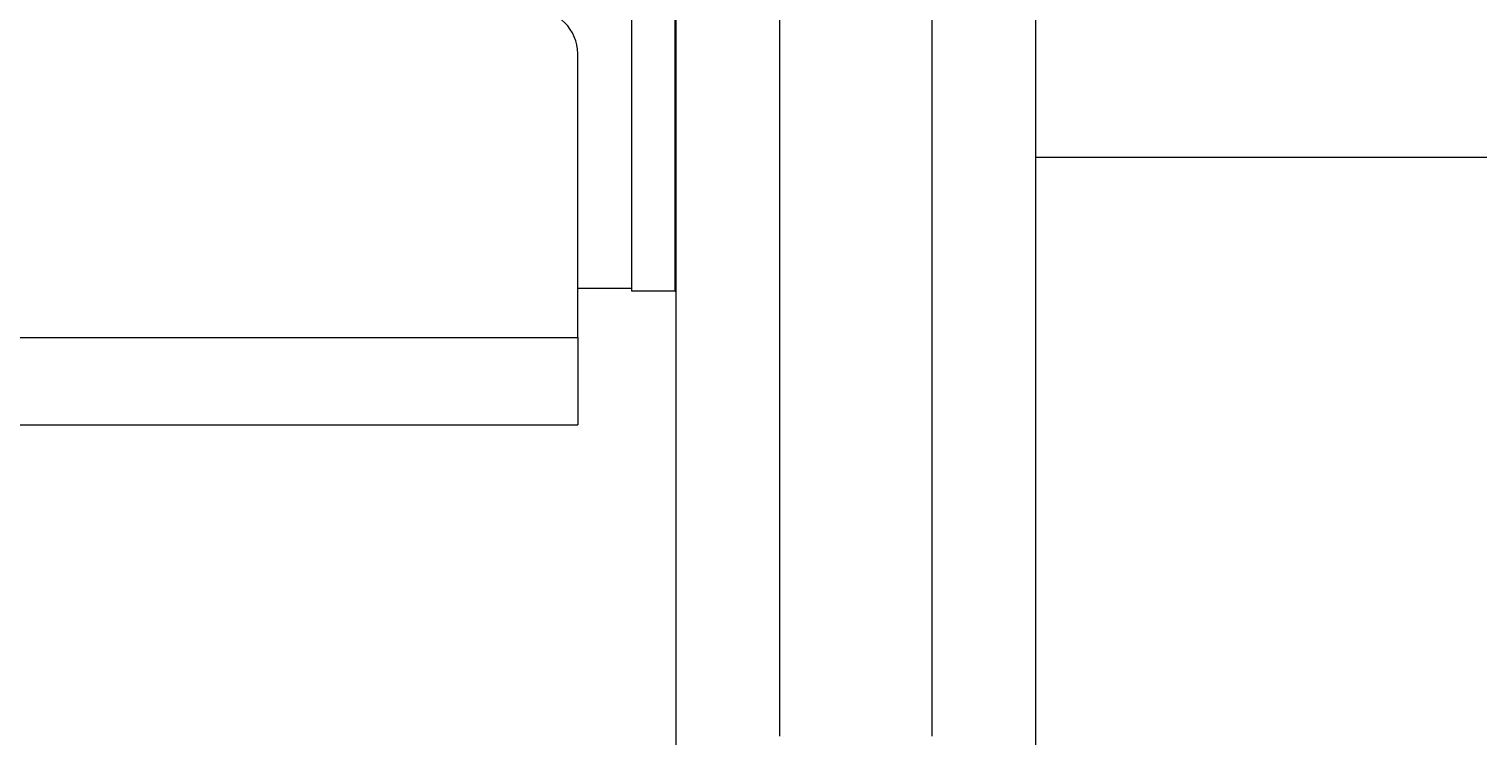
# Model space of a CAD drawing. Header units: millimetres. Extents: x 10 to 584, y 10 to 410.
# Drawn here: x 171.12 to 179.97, y 72.06 to 76.38 of the extents above; entities that cross this region are included whole.
import ezdxf

# ---------------------------------------------------------------- set-up
doc = ezdxf.new("R2010")
doc.units = ezdxf.units.MM

msp = doc.modelspace()

# ---------------------------------------------------------------- linework, layer by layer
at = {"color": 7, "linetype": 'Continuous', "lineweight": 25}
for p, q in [((175.06849, 78.72665), (175.06849, 70.72665)), ((175.70183, 78.72665), (175.70183, 72.05999)), ((176.63516, 72.05999), (176.63516, 78.72665)), ((177.26849, 70.72665), (177.26849, 78.72665)), ((174.79704, 78.22665), (174.79704, 74.77665)), ((174.46849, 74.49332), (174.46849, 76.22665)), ((183.16182, 75.59332), (177.26849, 75.59332)), ((174.79704, 74.79332), (174.46849, 74.79332)), ((175.06371, 74.77665), (174.79704, 74.77665)), ((175.06371, 74.77665), (175.06849, 74.77665)), ((169.26849, 74.49332), (174.46849, 74.49332)), ((174.46849, 74.49332), (174.46849, 73.95998)), ((169.26849, 73.95998), (174.46849, 73.95998))]:
    msp.add_line(p, q, dxfattribs=at)
at = {"color": 59, "linetype": 'Continuous', "lineweight": 25}
msp.add_line((175.06371, 74.77665), (175.06371, 78.22665), dxfattribs=at)
at = {"color": 7, "linetype": 'Continuous', "lineweight": 25}
msp.add_arc((174.20183, 76.22665), 0.26667, 0, 90, dxfattribs=at)

doc.saveas('drawing.dxf')
